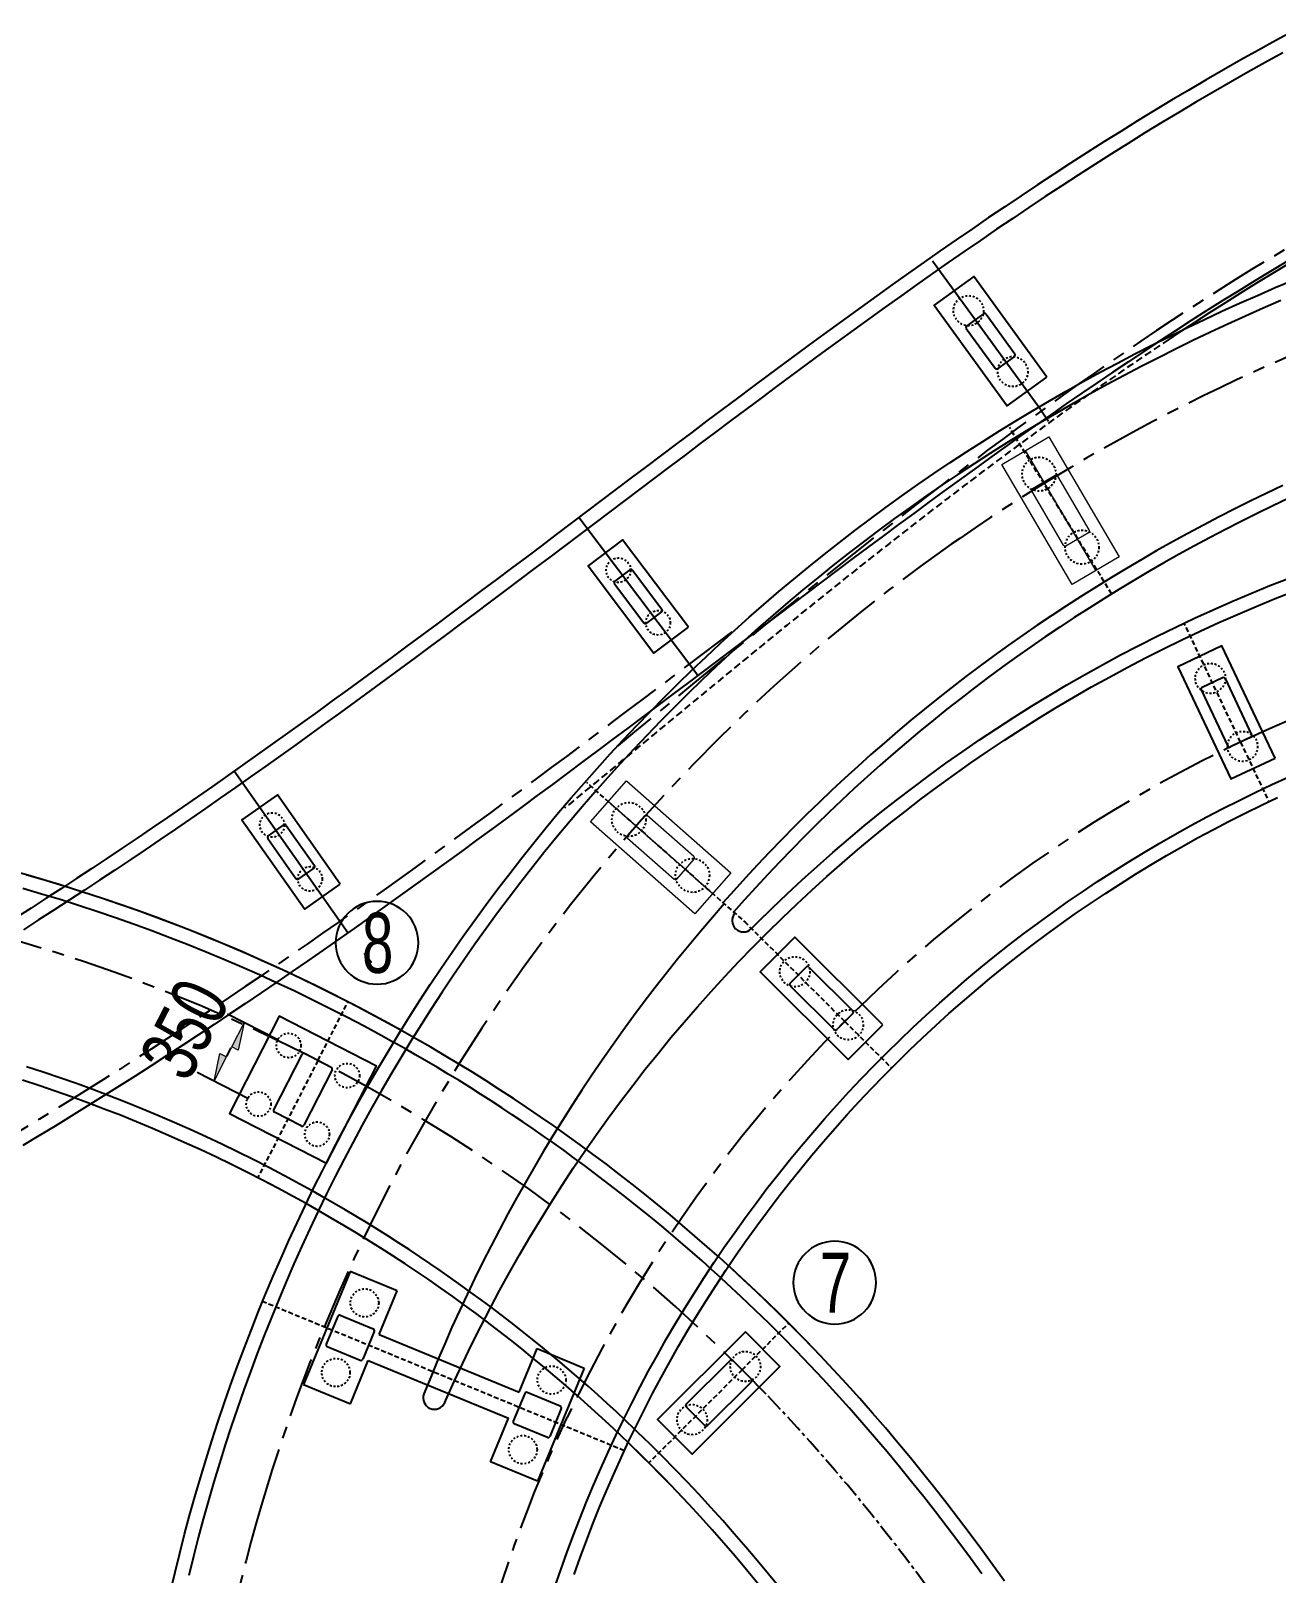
# Model space of a CAD drawing. Header units: millimetres. Extents: x 0 to 987207, y 0 to 5060561.
# Drawn here: x 493675.7 to 493741.9, y 2529749.3 to 2529831.3 of the extents above; entities that cross this region are included whole.
import ezdxf

# ---------------------------------------------------------------- set-up
doc = ezdxf.new("R2010")
doc.units = ezdxf.units.MM
doc.header["$LTSCALE"] = 0.1
for name, pattern in [('CENTER', [50.8, 31.75, -6.35, 6.35, -6.35]), ('CENTER2', [1.125, 0.75, -0.125, 0.125, -0.125]), ('DASHED', [19.05, 12.7, -6.35])]:
    doc.linetypes.add(name, pattern=pattern)
doc.layers.get('0').update_dxf_attribs({"linetype": 'CONTINUOUS'})
doc.layers.get('Defpoints').update_dxf_attribs({"color": 150, "linetype": 'CONTINUOUS'})
for name, color, linetype in [('1', 1, 'CONTINUOUS'), ('TLJ', 180, 'CONTINUOUS'), ('YLJ', 210, 'CONTINUOUS'), ('zhix', 1, 'CENTER'), ('墩柱图(立面)', 7, 'CONTINUOUS'), ('桥梁', 94, 'CONTINUOUS')]:
    doc.layers.add(name, color=color, linetype=linetype)
doc.layers.add('中心线', color=5, linetype='CENTER', lineweight=18)
doc.layers.add('标注', color=1, linetype='CONTINUOUS', lineweight=18)
doc.styles.add('BM_Dim', font='fsdb_e.shx', dxfattribs={"width": 0.75, "bigfont": 'hztxt.shx'})
doc.styles.add('MyFont', font='fsdb_e.shx', dxfattribs={"width": 0.78, "bigfont": 'hztxt.shx'})
doc.dimstyles.new('1-100', dxfattribs={"dimtxt": 3, "dimasz": 1.5, "dimexe": 1, "dimexo": 0.6, "dimgap": 0.1, "dimtad": 1, "dimdec": 0, "dimlfac": 100, "dimdsep": 46, "dimtxsty": 'BM_Dim', "dimblk": 'ARR-1', "dimcen": 0.09, "dimclrd": 256, "dimclre": 256, "dimclrt": 7, "dimadec": 1, "dimazin": 2, "dimtfac": 1, "dimtdec": 0, "dimtmove": 2, "dimatfit": 3, "dimldrblk": 'ARR-1', "dimfxl": 1, "dimtolj": 1, "dimtzin": 0, "dimlwd": 25, "dimarcsym": 1})

# ---------------------------------------------------------------- blocks, each defined once
blk = doc.blocks.new('ARR-1')
at = {"color": 1, "linetype": 'Continuous'}
for p, q in [((0, 0), (-1, 0)), ((0, 0), (-0.966, -0.259)), ((-0.966, -0.259), (-0.966, 0))]:
    blk.add_line(p, q, dxfattribs=at)
for points in [[(-0.966, -0.259), (-0.966, 0), (0, 0)], [(0, 0), (-0.966, 0), (-0.966, -0.259), (0, 0)], [(0, 0), (-0.966, -0.259), (-0.966, 0), (0, 0)], [(0, 0), (-0.966, -0.259), (-0.966, 0), (0, 0)]]:
    blk.add_solid(points, dxfattribs=at)
blk = doc.blocks.new('*D378')
at = {"layer": 'Defpoints', "color": 0}
for p in [(493687.026, 2529778.577), (493689.388, 2529777.363), (493687.789, 2529774.25)]:
    blk.add_point(p, dxfattribs=at)
at = {"layer": '标注', "lineweight": -2}
for p, q in [((493688.854, 2529777.637), (493686.136, 2529779.034)), ((493687.255, 2529774.524), (493684.537, 2529775.92))]:
    blk.add_line(p, q, dxfattribs=at)
at = {"layer": '标注', "lineweight": 25}
blk.add_line((493686.112, 2529776.798), (493686.34, 2529777.243), dxfattribs=at)
at = {"layer": '标注', "lineweight": 25, "xscale": 1.5, "yscale": 1.5, "zscale": 1.5}
for p, rotation in [((493687.026, 2529778.577), 62.81325273014852), ((493685.426, 2529775.463), 242.8132527301485)]:
    blk.add_blockref('ARR-1', p, dxfattribs=dict(at, rotation=rotation))
at = {"layer": '标注', "color": 7, "insert": (493683.869, 2529778.231), "char_height": 3, "attachment_point": 5, "rotation": 62.81325, "style": 'BM_Dim'}
blk.add_mtext('\\A1;350', dxfattribs=at)

msp = doc.modelspace()

# ---------------------------------------------------------------- linework, layer by layer
at = {"layer": '1', "color": 8, "linetype": 'Continuous'}
for p, q in [((493726.3061, 2529816.2456), (493725.4159, 2529815.5995)), ((493726.4458, 2529816.2234), (493727.9729, 2529814.1191)), ((493725.3937, 2529815.4598), (493726.9208, 2529813.3556)), ((493727.9507, 2529813.9795), (493727.0604, 2529813.3334)), ((493707.5187, 2529802.6394), (493706.7205, 2529802.037)), ((493707.6587, 2529802.6198), (493709.225, 2529800.5445)), ((493706.7009, 2529801.8969), (493708.2672, 2529799.8216)), ((493709.2054, 2529800.4045), (493708.4072, 2529799.8021)), ((493739.007, 2529796.9019), (493737.9225, 2529796.3882)), ((493739.1402, 2529796.8543), (493740.5529, 2529793.872)), ((493737.8749, 2529796.255), (493739.2876, 2529793.2727)), ((493740.5053, 2529793.7388), (493739.4208, 2529793.2251)), ((493689.1218, 2529789.0804), (493688.3041, 2529788.5047)), ((493689.2611, 2529789.0562), (493690.7579, 2529786.9302)), ((493688.2799, 2529788.3654), (493689.7767, 2529786.2394)), ((493690.7337, 2529786.7908), (493689.916, 2529786.2152)), ((493716.8832, 2529781.5319), (493716.0363, 2529780.6818)), ((493717.0246, 2529781.5322), (493719.3624, 2529779.2031)), ((493716.0365, 2529780.5404), (493718.3743, 2529778.2113)), ((493719.3627, 2529779.0617), (493718.5157, 2529778.2116)), ((493692.6518, 2529765.3524), (493690.1734, 2529759.3435)), ((493695.1478, 2529764.323), (493692.6518, 2529765.3524)), ((493694.1946, 2529762.0118), (493695.1478, 2529764.323)), ((493691.995, 2529762.9731), (493691.3849, 2529761.494)), ((493692.1256, 2529763.0274), (493693.882, 2529762.303)), ((493693.9363, 2529762.1724), (493693.3263, 2529760.6933)), ((493694.1946, 2529762.0118), (493701.6365, 2529758.9425)), ((493691.4392, 2529761.3634), (493693.1957, 2529760.639)), ((493701.6365, 2529758.9425), (493702.5897, 2529761.2536)), ((493701.6365, 2529758.9425), (493702.5897, 2529761.2536)), ((493702.5897, 2529761.2536), (493705.0857, 2529760.2241)), ((493692.6695, 2529758.314), (493693.6227, 2529760.6251)), ((493693.6227, 2529760.6251), (493701.0646, 2529757.5558)), ((493705.0857, 2529760.2241), (493702.6074, 2529754.2152)), ((493690.1734, 2529759.3435), (493692.6695, 2529758.314)), ((493701.9329, 2529758.8743), (493701.3228, 2529757.3952)), ((493703.8199, 2529758.2042), (493702.0635, 2529758.9286)), ((493703.8742, 2529758.0736), (493703.2642, 2529756.5945)), ((493700.1113, 2529755.2446), (493701.0646, 2529757.5558)), ((493700.1113, 2529755.2446), (493701.0646, 2529757.5558)), ((493703.1336, 2529756.5401), (493701.3771, 2529757.2646)), ((493702.6074, 2529754.2152), (493700.1113, 2529755.2446))]:
    msp.add_line(p, q, dxfattribs=at)
at = {"layer": '1', "color": 4, "linetype": 'Continuous'}
for p, q in [((493690.0984, 2529776.886), (493688.5907, 2529773.9506)), ((493691.6563, 2529776.1982), (493690.2331, 2529776.9293)), ((493691.6996, 2529776.0636), (493690.1918, 2529773.1282)), ((493690.0572, 2529773.0849), (493688.634, 2529773.8159)), ((493710.507, 2529758.2954), (493712.841, 2529760.6284)), ((493712.9824, 2529760.6284), (493713.9721, 2529759.6382)), ((493711.6382, 2529757.1638), (493713.9721, 2529759.4968)), ((493710.507, 2529758.154), (493711.4967, 2529757.1639))]:
    msp.add_line(p, q, dxfattribs=at)
at = {"layer": '1', "color": 8, "linetype": 'Continuous'}
for points in [[(493729.6737, 2529812.8822), (493725.7972, 2529818.2238), (493723.6929, 2529816.6967), (493727.5694, 2529811.3551), (493729.6737, 2529812.8822)], [(493710.6279, 2529799.5988), (493707.1339, 2529804.2283), (493705.2981, 2529802.8427), (493708.792, 2529798.2132), (493710.6279, 2529799.5988)], [(493741.8015, 2529792.6377), (493738.976, 2529798.6024), (493736.6263, 2529797.4893), (493739.4518, 2529791.5247), (493741.8015, 2529792.6377)], [(493692.1287, 2529785.9385), (493688.7898, 2529790.6811), (493686.9091, 2529789.3571), (493690.248, 2529784.6145), (493692.1287, 2529785.9385)], [(493720.9548, 2529778.4636), (493716.2792, 2529783.1218), (493714.4442, 2529781.2799), (493719.1197, 2529776.6217), (493720.9548, 2529778.4636)]]:
    msp.add_lwpolyline(points, dxfattribs=at)
at = {"layer": '1', "color": 4, "linetype": 'Continuous'}
for points in [[(493691.3998, 2529771.1025), (493694.0497, 2529776.2617), (493688.8905, 2529778.9117), (493686.2405, 2529773.7525), (493691.3998, 2529771.1025)], [(493713.6545, 2529762.1485), (493708.9866, 2529757.4826), (493710.8247, 2529755.6437), (493715.4926, 2529760.3096), (493713.6545, 2529762.1485)]]:
    msp.add_lwpolyline(points, dxfattribs=at)
at = {"layer": '1', "color": 8, "linetype": 'DASHED', "ltscale": 0.01}
for centre, radius in [((493725.5086, 2529816.4081), 0.8), ((493727.858, 2529813.1708), 0.8), ((493729.2581, 2529807.7209), 0.9), ((493731.5367, 2529803.8405), 0.9), ((493706.9087, 2529802.6176), 0.65), ((493709.0172, 2529799.8239), 0.65), ((493738.3577, 2529796.871), 0.8), ((493740.0701, 2529793.2561), 0.8), ((493707.4651, 2529789.3715), 0.9), ((493688.5115, 2529789.0787), 0.65), ((493710.8444, 2529786.3999), 0.9), ((493690.5263, 2529786.2168), 0.65), ((493716.2826, 2529781.2833), 0.8), ((493719.1163, 2529778.4602), 0.8), ((493693.4232, 2529763.6821), 0.75), ((493691.8981, 2529759.9843), 0.75), ((493703.3611, 2529759.5833), 0.75), ((493701.836, 2529755.8855), 0.75)]:
    msp.add_circle(centre, radius, dxfattribs=at)
at = {"layer": '1', "color": 1, "linetype": 'DASHED', "ltscale": 0.01}
for centre, radius in [((493689.388, 2529777.3633), 0.65), ((493692.5014, 2529775.7642), 0.65), ((493687.7889, 2529774.25), 0.65), ((493690.9022, 2529772.6509), 0.65), ((493713.6541, 2529760.31), 0.8), ((493710.8251, 2529757.4822), 0.8)]:
    msp.add_circle(centre, radius, dxfattribs=at)
at = {"layer": '1', "color": 8, "linetype": 'Continuous'}
for centre, start, end in [((493726.3649, 2529816.1646), 35.969287, 125.969287), ((493725.4746, 2529815.5186), 125.969287, 215.969287), ((493727.892, 2529814.0604), 305.969287, 35.969287), ((493727.0017, 2529813.4143), 215.969287, 305.969287), ((493707.5789, 2529802.5596), 37.042502, 127.042502), ((493706.7807, 2529801.9572), 127.042502, 217.042502), ((493709.1452, 2529800.4843), 307.042502, 37.042502), ((493708.347, 2529799.8819), 217.042502, 307.042502), ((493737.9653, 2529796.2978), 115.346887, 205.346887), ((493739.0498, 2529796.8115), 25.346887, 115.346887), ((493740.4625, 2529793.8292), 295.346887, 25.346887), ((493739.378, 2529793.3155), 205.346887, 295.346887), ((493689.1794, 2529788.9986), 35.146149, 125.146149), ((493688.3617, 2529788.4229), 125.146149, 215.146149), ((493690.6761, 2529786.8726), 305.146149, 35.146149), ((493689.8584, 2529786.297), 215.146149, 305.146149), ((493716.9541, 2529781.4614), 45.106673, 135.106673), ((493716.1071, 2529780.6112), 135.106673, 225.106673), ((493719.2918, 2529779.1322), 315.106673, 45.106673), ((493718.4449, 2529778.2821), 225.106673, 315.106673), ((493692.0874, 2529762.935), 67.586588, 157.586588), ((493693.8439, 2529762.2106), 337.586588, 67.586588), ((493691.4774, 2529761.4559), 157.586588, 247.586588), ((493693.2338, 2529760.7314), 247.586588, 337.586588), ((493702.0253, 2529758.8362), 67.586588, 157.586588), ((493703.7818, 2529758.1117), 337.586588, 67.586588), ((493701.4153, 2529757.357), 157.586588, 247.586588), ((493703.1717, 2529756.6326), 247.586588, 337.586588)]:
    msp.add_arc(centre, 0.1, start, end, dxfattribs=at)
at = {"layer": '1', "color": 4, "linetype": 'Continuous'}
for centre, start, end in [((493690.1874, 2529776.8403), 62.813253, 152.813253), ((493691.6106, 2529776.1093), 332.813253, 62.813253), ((493688.6797, 2529773.9049), 152.813253, 242.813253), ((493690.1029, 2529773.1739), 242.813253, 332.813253), ((493712.9117, 2529760.5577), 44.987899, 134.987899), ((493713.9014, 2529759.5675), 314.987899, 44.987899), ((493710.5777, 2529758.2247), 134.987899, 224.987899), ((493711.5675, 2529757.2345), 224.987899, 314.987899)]:
    msp.add_arc(centre, 0.1, start, end, dxfattribs=at)
at = {"layer": 'TLJ', "color": 8, "flags": 128}
for points in [[(493742.7869, 2529831.2763), (493741.8448, 2529830.7662), (493740.9079, 2529830.2501), (493739.9762, 2529829.7283), (493739.0496, 2529829.201), (493738.128, 2529828.6683), (493737.2114, 2529828.1305), (493736.2998, 2529827.5878), (493735.393, 2529827.0404), (493734.4909, 2529826.4885), (493733.5936, 2529825.9322), (493732.7009, 2529825.3718), (493731.8127, 2529824.8076), (493730.9289, 2529824.2395), (493730.0495, 2529823.6679), (493729.1744, 2529823.093), (493728.3035, 2529822.5148), (493727.4366, 2529821.9337), (493726.5738, 2529821.3497), (493725.7148, 2529820.7631), (493724.8596, 2529820.174), (493724.0082, 2529819.5826), (493723.1603, 2529818.9891), (493722.3159, 2529818.3936), (493721.475, 2529817.7963), (493720.6373, 2529817.1974), (493719.8028, 2529816.597), (493718.9714, 2529815.9953), (493718.1429, 2529815.3925), (493717.3174, 2529814.7887), (493716.4945, 2529814.184), (493715.6744, 2529813.5787), (493714.8567, 2529812.9728), (493714.0415, 2529812.3666), (493713.2287, 2529811.7602), (493712.418, 2529811.1536), (493711.6095, 2529810.5472), (493710.8029, 2529809.941), (493709.9983, 2529809.3352), (493709.1954, 2529808.7298), (493708.3942, 2529808.1252), (493707.5946, 2529807.5213), (493706.7963, 2529806.9184), (493705.999, 2529806.3162), (493705.2024, 2529805.7147), (493704.4064, 2529805.1139), (493703.611, 2529804.5141), (493702.8161, 2529803.9151), (493702.0217, 2529803.3171), (493701.2276, 2529802.7203), (493700.4339, 2529802.1246), (493699.6405, 2529801.5301), (493698.8474, 2529800.937), (493698.0544, 2529800.3453), (493697.2615, 2529799.7551), (493696.4686, 2529799.1664), (493695.6758, 2529798.5793), (493694.8829, 2529797.994), (493694.0899, 2529797.4105), (493693.2967, 2529796.8288), (493692.5033, 2529796.2491), (493691.7096, 2529795.6714), (493690.9157, 2529795.0958), (493690.1213, 2529794.5225), (493689.3265, 2529793.9513), (493688.5312, 2529793.3826), (493687.7354, 2529792.8162), (493686.939, 2529792.2523), (493686.142, 2529791.6911), (493685.3443, 2529791.1324), (493684.5459, 2529790.5766), (493683.7467, 2529790.0235), (493682.9467, 2529789.4733), (493682.1458, 2529788.9262), (493681.3441, 2529788.382), (493680.5414, 2529787.8411), (493679.7377, 2529787.3033), (493678.9329, 2529786.7688), (493678.1271, 2529786.2378), (493677.3202, 2529785.7101), (493676.5122, 2529785.1861), (493675.703, 2529784.6656), (493674.8925, 2529784.1489)], [(493742.4213, 2529819.0128), (493741.5665, 2529818.5028), (493740.7148, 2529817.9876), (493739.866, 2529817.4672), (493739.0201, 2529816.9418), (493738.1771, 2529816.4116), (493737.3369, 2529815.8768), (493736.4994, 2529815.3375), (493735.6645, 2529814.7939), (493734.8321, 2529814.2462), (493734.0023, 2529813.6945), (493733.1748, 2529813.1389), (493732.3497, 2529812.5797), (493731.5268, 2529812.0169), (493730.706, 2529811.4508), (493729.8873, 2529810.8814), (493729.0706, 2529810.309), (493728.2558, 2529809.7337), (493727.4427, 2529809.1557), (493726.6314, 2529808.575), (493725.8216, 2529807.9919), (493725.0134, 2529807.4065), (493724.2065, 2529806.8189), (493723.401, 2529806.2292), (493722.5967, 2529805.6378), (493721.7934, 2529805.0446), (493720.9912, 2529804.4498), (493720.1899, 2529803.8535), (493719.3894, 2529803.256), (493718.5896, 2529802.6574), (493717.7903, 2529802.0577), (493716.9915, 2529801.4572), (493716.1932, 2529800.8559), (493715.395, 2529800.2541), (493714.5971, 2529799.6518), (493713.7992, 2529799.0492), (493713.0012, 2529798.4465), (493712.2032, 2529797.8438), (493711.405, 2529797.2411), (493710.6066, 2529796.6386), (493709.808, 2529796.0364), (493709.009, 2529795.4344), (493708.2096, 2529794.8328), (493707.4097, 2529794.2317), (493706.6094, 2529793.6312), (493705.8085, 2529793.0313), (493705.0069, 2529792.4321), (493704.2047, 2529791.8337), (493703.4017, 2529791.2362), (493702.5979, 2529790.6396), (493701.7933, 2529790.0441), (493700.9877, 2529789.4497), (493700.1812, 2529788.8565), (493699.3736, 2529788.2646), (493698.5649, 2529787.6741), (493697.7551, 2529787.085), (493696.944, 2529786.4975), (493696.1317, 2529785.9115), (493695.3181, 2529785.3273), (493694.5031, 2529784.7449), (493693.6867, 2529784.1643), (493692.8688, 2529783.5857), (493692.0494, 2529783.0091), (493691.2284, 2529782.4347), (493690.4057, 2529781.8624), (493689.5814, 2529781.2925), (493688.7553, 2529780.725), (493687.9274, 2529780.1599), (493687.0977, 2529779.5974), (493686.2661, 2529779.0376), (493685.4326, 2529778.4805), (493684.5971, 2529777.9263), (493683.7596, 2529777.375), (493682.92, 2529776.8267), (493682.0783, 2529776.2815), (493681.2344, 2529775.7395), (493680.3883, 2529775.2008), (493679.54, 2529774.6655), (493678.6895, 2529774.1337), (493677.8366, 2529773.6054), (493676.9813, 2529773.0809), (493676.1237, 2529772.5601), (493675.2637, 2529772.0431)], [(493742.51, 2529818.9001), (493741.6581, 2529818.3863), (493740.8096, 2529817.8666), (493739.9644, 2529817.3414), (493739.1224, 2529816.8106), (493738.2838, 2529816.2746), (493737.4483, 2529815.7334), (493736.6159, 2529815.1871), (493736.149, 2529814.8769)], [(493683.1167, 2529748.3694), (493683.3541, 2529749.378), (493683.6021, 2529750.3842), (493683.8605, 2529751.3879), (493684.1294, 2529752.389), (493684.4089, 2529753.3874), (493684.6988, 2529754.3828), (493684.9992, 2529755.3752), (493685.31, 2529756.3644), (493685.6312, 2529757.3502), (493685.9628, 2529758.3326), (493686.3047, 2529759.3114), (493686.6569, 2529760.2866), (493687.0193, 2529761.258), (493687.3919, 2529762.2256), (493687.7747, 2529763.1892), (493688.1676, 2529764.1487), (493688.5706, 2529765.104), (493688.9836, 2529766.055), (493689.4067, 2529767.0017), (493689.8396, 2529767.9438), (493690.2825, 2529768.8813), (493690.7352, 2529769.8141), (493691.1976, 2529770.742), (493691.6699, 2529771.6651), (493692.1518, 2529772.5831), (493692.6434, 2529773.496), (493693.1445, 2529774.4037), (493693.6552, 2529775.3061), (493694.1753, 2529776.203), (493694.7048, 2529777.0944), (493695.2437, 2529777.9802), (493695.7919, 2529778.8603), (493696.3494, 2529779.7345), (493696.916, 2529780.6029), (493697.4917, 2529781.4652), (493698.0764, 2529782.3214), (493698.6702, 2529783.1714), (493699.2728, 2529784.0151), (493699.8843, 2529784.8524), (493700.5046, 2529785.6833), (493701.1336, 2529786.5075), (493701.7712, 2529787.3251), (493702.4174, 2529788.1359), (493703.0721, 2529788.9399), (493703.7352, 2529789.737), (493704.4067, 2529790.527), (493705.0864, 2529791.3099), (493705.7744, 2529792.0857), (493706.4705, 2529792.8541), (493707.1746, 2529793.6152), (493707.8867, 2529794.3688), (493708.6067, 2529795.1149), (493709.3346, 2529795.8533), (493710.0701, 2529796.5841), (493710.8133, 2529797.307), (493711.5641, 2529798.0221), (493712.3223, 2529798.7293), (493713.088, 2529799.4284), (493713.861, 2529800.1195), (493714.6412, 2529800.8024), (493715.4285, 2529801.477), (493716.2229, 2529802.1433), (493717.0243, 2529802.8012), (493717.8326, 2529803.4506), (493718.6476, 2529804.0915), (493719.4694, 2529804.7238), (493720.2977, 2529805.3473), (493721.1326, 2529805.9622), (493721.9739, 2529806.5682), (493722.8215, 2529807.1653), (493723.6752, 2529807.7533), (493724.5347, 2529808.3323), (493725.3999, 2529808.9022), (493726.2708, 2529809.4631), (493727.1471, 2529810.0149), (493728.0287, 2529810.5576), (493728.9154, 2529811.0914), (493729.8073, 2529811.6161), (493730.704, 2529812.1319), (493731.6055, 2529812.6387), (493732.5117, 2529813.1366), (493733.4225, 2529813.6256), (493734.3376, 2529814.1057), (493735.257, 2529814.5769), (493736.1806, 2529815.0393), (493737.1083, 2529815.493), (493738.0399, 2529815.9379), (493738.9753, 2529816.374), (493739.9144, 2529816.8015), (493740.8571, 2529817.2204), (493741.8033, 2529817.6307), (493742.7529, 2529818.0324)], [(493742.5209, 2529806.4421), (493741.677, 2529806.039), (493740.8373, 2529805.6284), (493740.002, 2529805.2102), (493739.1711, 2529804.7843), (493738.3448, 2529804.3508), (493737.5231, 2529803.9097), (493736.7062, 2529803.4609), (493735.8942, 2529803.0044), (493735.0871, 2529802.5402), (493734.2852, 2529802.0683), (493733.4884, 2529801.5887), (493732.697, 2529801.1015), (493731.9109, 2529800.6065), (493731.1304, 2529800.1038), (493730.3556, 2529799.5935), (493729.5865, 2529799.0754), (493728.8233, 2529798.5496), (493728.0659, 2529798.0162), (493727.3143, 2529797.4748), (493726.5684, 2529796.9255), (493725.8284, 2529796.3684), (493725.0942, 2529795.8035), (493724.3661, 2529795.2309), (493723.644, 2529794.6507), (493722.928, 2529794.063), (493722.2183, 2529793.4677), (493721.5149, 2529792.865), (493720.8179, 2529792.2549), (493720.1273, 2529791.6375), (493719.4432, 2529791.0129), (493718.7658, 2529790.3811), (493718.0951, 2529789.7423), (493717.4311, 2529789.0964), (493716.774, 2529788.4435), (493716.1237, 2529787.7838), (493715.4805, 2529787.1172), (493714.8443, 2529786.4439), (493714.2152, 2529785.764), (493713.5933, 2529785.0775), (493713.0459, 2529784.461)], [(493713.974, 2529783.5708), (493714.2986, 2529783.8974), (493715.0796, 2529784.6625), (493715.8708, 2529785.4171), (493716.6719, 2529786.1611), (493717.4829, 2529786.8943), (493718.3036, 2529787.6167), (493719.1339, 2529788.328), (493719.9736, 2529789.0283), (493720.8225, 2529789.7172), (493721.6805, 2529790.3948), (493722.5475, 2529791.0609), (493723.4233, 2529791.7153), (493724.3078, 2529792.3581), (493725.2007, 2529792.989), (493726.102, 2529793.6079), (493727.0115, 2529794.2147), (493727.9289, 2529794.8094), (493728.8542, 2529795.3918), (493729.7872, 2529795.9618), (493730.7277, 2529796.5193), (493731.6756, 2529797.0642), (493732.6306, 2529797.5964), (493733.5927, 2529798.1159), (493734.5615, 2529798.6224), (493735.5371, 2529799.116), (493736.5191, 2529799.5966), (493737.5075, 2529800.064), (493738.502, 2529800.5182), (493739.5025, 2529800.9591), (493740.5088, 2529801.3867), (493741.5207, 2529801.8007), (493742.538, 2529802.2013)], [(493704.5551, 2529749.2546), (493704.8769, 2529750.1535), (493705.2103, 2529751.0479), (493705.5552, 2529751.9377), (493705.9117, 2529752.8228), (493706.2796, 2529753.7029), (493706.6591, 2529754.5779), (493707.05, 2529755.4477), (493707.4524, 2529756.312), (493707.8663, 2529757.1708), (493708.2915, 2529758.024), (493708.7281, 2529758.8715), (493709.176, 2529759.7131), (493709.635, 2529760.5486), (493710.1051, 2529761.378), (493710.5863, 2529762.201), (493711.0784, 2529763.0175), (493711.5813, 2529763.8273), (493712.095, 2529764.6304), (493712.6193, 2529765.4266), (493713.1542, 2529766.2157), (493713.6996, 2529766.9977), (493714.2554, 2529767.7722), (493714.8214, 2529768.5393), (493715.3976, 2529769.2988), (493715.9839, 2529770.0505), (493716.5802, 2529770.7944), (493717.1863, 2529771.5302), (493717.8022, 2529772.2579), (493718.4277, 2529772.9773), (493719.0628, 2529773.6883), (493719.7072, 2529774.3908), (493720.361, 2529775.0846), (493721.024, 2529775.7696), (493721.6961, 2529776.4458), (493722.3771, 2529777.1129), (493723.067, 2529777.7709), (493723.7655, 2529778.4196), (493724.4727, 2529779.0589), (493725.1883, 2529779.6888), (493725.9122, 2529780.3091), (493726.6444, 2529780.9196), (493727.3846, 2529781.5204), (493728.1328, 2529782.1112), (493728.8888, 2529782.692), (493729.6524, 2529783.2626), (493730.4236, 2529783.8231), (493731.2022, 2529784.3732), (493731.9881, 2529784.9128), (493732.7811, 2529785.442), (493733.5811, 2529785.9605), (493734.3879, 2529786.4683), (493735.2014, 2529786.9653), (493736.0215, 2529787.4514), (493736.848, 2529787.9266), (493737.6807, 2529788.3906), (493738.5196, 2529788.8436), (493739.3644, 2529789.2853), (493740.215, 2529789.7157), (493741.0713, 2529790.1347), (493741.9332, 2529790.5423)]]:
    msp.add_lwpolyline(points, dxfattribs=at)
at = {"layer": 'TLJ', "color": 8, "linetype": 'DASHED', "ltscale": 0.3, "flags": 128}
msp.add_lwpolyline([(493736.149, 2529814.8769), (493735.7866, 2529814.636), (493734.9603, 2529814.0802), (493734.137, 2529813.5198), (493733.3166, 2529812.9549), (493732.499, 2529812.3858), (493731.6841, 2529811.8125), (493730.872, 2529811.2352), (493730.0625, 2529810.654), (493729.2555, 2529810.0691), (493728.451, 2529809.4806), (493727.6489, 2529808.8886), (493726.8491, 2529808.2933), (493726.0516, 2529807.6948), (493725.2562, 2529807.0933), (493724.4629, 2529806.4888), (493723.6716, 2529805.8815), (493722.8822, 2529805.2715), (493722.0946, 2529804.6591), (493721.3087, 2529804.0442), (493720.5245, 2529803.427), (493719.7419, 2529802.8077), (493718.9607, 2529802.1863), (493718.1808, 2529801.563), (493717.4023, 2529800.938), (493716.6249, 2529800.3113), (493715.8486, 2529799.683), (493715.0734, 2529799.0534), (493714.299, 2529798.4224), (493713.5254, 2529797.7903), (493712.7525, 2529797.1572), (493711.9802, 2529796.5231), (493711.2084, 2529795.8882), (493710.4371, 2529795.2527), (493709.666, 2529794.6166), (493708.8951, 2529793.98), (493708.1244, 2529793.3431), (493707.3537, 2529792.7061), (493706.5829, 2529792.0689), (493705.8119, 2529791.4318), (493705.0408, 2529790.7948), (493704.2694, 2529790.158), (493704.0378, 2529789.967)], dxfattribs=at)
at = {"layer": 'TLJ', "flags": 128}
for points in [[(493695.414, 2529778.1396), (493694.6602, 2529778.5569), (493693.7458, 2529779.05), (493692.826, 2529779.5329), (493691.9009, 2529780.0056), (493690.9705, 2529780.4679), (493690.0351, 2529780.9199), (493689.0948, 2529781.3615), (493688.1495, 2529781.7926), (493687.1996, 2529782.2131), (493686.245, 2529782.6231), (493685.2859, 2529783.0224), (493684.3225, 2529783.4111), (493683.3548, 2529783.789), (493682.383, 2529784.1562), (493681.4071, 2529784.5125), (493680.4273, 2529784.858), (493679.4438, 2529785.1926), (493678.4566, 2529785.5162), (493677.4659, 2529785.8288), (493676.4717, 2529786.1304), (493675.4743, 2529786.421)], [(493690.3198, 2529768.9583), (493689.6253, 2529769.3429), (493688.8135, 2529769.7806), (493687.997, 2529770.2093), (493687.1758, 2529770.6288), (493686.3499, 2529771.0393), (493685.5195, 2529771.4405), (493684.6848, 2529771.8325), (493683.8457, 2529772.2151), (493683.0024, 2529772.5885), (493682.1551, 2529772.9524), (493681.3037, 2529773.3069), (493680.4484, 2529773.6519), (493679.5894, 2529773.9874), (493678.7267, 2529774.3133), (493677.8604, 2529774.6297), (493676.9907, 2529774.9363), (493676.1176, 2529775.2333), (493675.2413, 2529775.5206)], [(493727.4185, 2529748.8994), (493726.8199, 2529749.7354), (493726.2141, 2529750.5671), (493725.601, 2529751.3943), (493724.9804, 2529752.2167), (493724.3521, 2529753.0342), (493723.7161, 2529753.8466), (493723.0723, 2529754.6538), (493722.4204, 2529755.4553), (493721.7604, 2529756.2512), (493721.0922, 2529757.0411), (493720.4157, 2529757.8248), (493719.7308, 2529758.6021), (493719.0373, 2529759.3728), (493718.3352, 2529760.1366), (493717.6244, 2529760.8933), (493716.9049, 2529761.6426), (493716.177, 2529762.3839), (493715.441, 2529763.1171), (493714.6969, 2529763.842), (493713.9447, 2529764.5586), (493713.1847, 2529765.2669), (493712.7682, 2529765.6463)], [(493716.2354, 2529746.3646), (493716.0551, 2529746.5992), (493715.4778, 2529747.3366), (493714.8947, 2529748.0676), (493714.3057, 2529748.7919), (493713.7106, 2529749.5095), (493713.1095, 2529750.2201), (493712.5023, 2529750.9236), (493711.8888, 2529751.6198), (493711.2691, 2529752.3085), (493710.6431, 2529752.9895), (493710.0107, 2529753.6627), (493709.3719, 2529754.328), (493708.7257, 2529754.9861), (493708.0724, 2529755.6369), (493707.4296, 2529756.263)]]:
    msp.add_lwpolyline(points, dxfattribs=at)
at = {"layer": 'TLJ'}
for radius, end in [(93.5, 77.778718), (83, 60.797795)]:
    msp.add_arc((493649.825, 2529696.5079), radius, 43.825812, end, dxfattribs=at)
at = {"layer": 'TLJ', "color": 8}
msp.add_arc((493713.5476, 2529783.9955), 0.6, 138.588485, 315.113184, dxfattribs=at)
at = {"layer": 'YLJ', "color": 8, "flags": 128}
for points in [[(493742.2043, 2529830.1079), (493741.2721, 2529829.5945), (493740.3449, 2529829.0752), (493739.4227, 2529828.5504), (493738.5055, 2529828.0202), (493737.5931, 2529827.4849), (493736.6854, 2529826.9445), (493735.7825, 2529826.3995), (493734.8843, 2529825.8499), (493733.9906, 2529825.2959), (493733.1014, 2529824.7377), (493732.2165, 2529824.1756), (493731.3361, 2529823.6097), (493730.4598, 2529823.0401), (493729.5877, 2529822.4671), (493728.7197, 2529821.8909), (493727.8556, 2529821.3117), (493726.9955, 2529820.7295), (493726.139, 2529820.1446), (493725.2863, 2529819.5572), (493724.4372, 2529818.9674), (493723.5915, 2529818.3754), (493722.7492, 2529817.7814), (493721.9102, 2529817.1855), (493721.0744, 2529816.588), (493720.2417, 2529815.9888), (493719.4119, 2529815.3883), (493718.585, 2529814.7866), (493717.7608, 2529814.1838), (493716.9393, 2529813.5801), (493716.1203, 2529812.9757), (493715.3038, 2529812.3706), (493714.4896, 2529811.7651), (493713.6776, 2529811.1593), (493712.8677, 2529810.5534), (493712.0598, 2529809.9475), (493711.2538, 2529809.3417), (493710.4496, 2529808.7362), (493709.6471, 2529808.1311), (493708.8461, 2529807.5266), (493708.0466, 2529806.9229), (493707.2484, 2529806.32), (493706.451, 2529805.7177), (493705.6543, 2529805.1161), (493704.8581, 2529804.5152), (493704.0625, 2529803.9152), (493703.2673, 2529803.316), (493702.4725, 2529802.7178), (493701.6781, 2529802.1206), (493700.8839, 2529801.5246), (493700.09, 2529800.9297), (493699.2962, 2529800.3362), (493698.5025, 2529799.7439), (493697.7089, 2529799.1532), (493696.9153, 2529798.5639), (493696.1217, 2529797.9763), (493695.3279, 2529797.3903), (493694.5339, 2529796.806), (493693.7397, 2529796.2236), (493692.9452, 2529795.6431), (493692.1504, 2529795.0646), (493691.3552, 2529794.4882), (493690.5596, 2529793.9139), (493689.7635, 2529793.3418), (493688.9668, 2529792.772), (493688.1695, 2529792.2046), (493687.3716, 2529791.6397), (493686.573, 2529791.0773), (493685.7737, 2529790.5175), (493684.9736, 2529789.9604), (493684.1726, 2529789.4062), (493683.3708, 2529788.8547), (493682.568, 2529788.3062), (493681.7642, 2529787.7608), (493680.9595, 2529787.2184), (493680.1537, 2529786.6793), (493679.3468, 2529786.1433), (493678.5387, 2529785.6108), (493677.7295, 2529785.0817), (493676.9191, 2529784.5561), (493676.1074, 2529784.034), (493675.2944, 2529783.5157)], [(493742.0986, 2529816.9413), (493741.1586, 2529816.5336), (493740.222, 2529816.1175), (493739.2891, 2529815.6928), (493738.36, 2529815.2596), (493737.4346, 2529814.8177), (493736.5133, 2529814.3671), (493735.596, 2529813.9078), (493734.6828, 2529813.4398), (493733.774, 2529812.9631), (493732.8697, 2529812.4775), (493731.9699, 2529811.9832), (493731.0747, 2529811.4799), (493730.1844, 2529810.9679), (493729.299, 2529810.4469), (493728.4186, 2529809.917), (493727.5435, 2529809.3782), (493726.6736, 2529808.8305), (493725.8093, 2529808.2738), (493724.9505, 2529807.7081), (493724.0974, 2529807.1335), (493723.2502, 2529806.5499), (493722.409, 2529805.9573), (493721.5741, 2529805.3559), (493720.7456, 2529804.7458), (493719.9236, 2529804.1269), (493719.1081, 2529803.4995), (493718.2992, 2529802.8635), (493717.4971, 2529802.219), (493716.7019, 2529801.5661), (493715.9135, 2529800.9049), (493715.1321, 2529800.2354), (493714.3579, 2529799.5577), (493713.5908, 2529798.872), (493712.831, 2529798.1781), (493712.0785, 2529797.4764), (493711.3334, 2529796.7667), (493710.5959, 2529796.0492), (493709.8659, 2529795.324), (493709.1437, 2529794.5912), (493708.4292, 2529793.8508), (493707.7225, 2529793.1029), (493707.0237, 2529792.3477), (493706.3329, 2529791.5851), (493705.6502, 2529790.8153), (493704.9756, 2529790.0383), (493704.3092, 2529789.2543), (493703.6512, 2529788.4633), (493703.0014, 2529787.6654), (493702.3602, 2529786.8608), (493701.7274, 2529786.0494), (493701.1032, 2529785.2314), (493700.4876, 2529784.4069), (493699.8808, 2529783.576), (493699.2827, 2529782.7387), (493698.6935, 2529781.8951), (493698.1132, 2529781.0455), (493697.5419, 2529780.1897), (493696.9796, 2529779.328), (493696.4264, 2529778.4604), (493695.8824, 2529777.587), (493695.3476, 2529776.708), (493694.8221, 2529775.8234), (493694.3059, 2529774.9333), (493693.7991, 2529774.0378), (493693.3018, 2529773.137), (493692.814, 2529772.231), (493692.3358, 2529771.32), (493691.8671, 2529770.404), (493691.4082, 2529769.4831), (493690.9589, 2529768.5574), (493690.5194, 2529767.627), (493690.0898, 2529766.6921), (493689.67, 2529765.7527), (493689.2601, 2529764.8089), (493688.8602, 2529763.8608), (493688.4703, 2529762.9086), (493688.0904, 2529761.9524), (493687.7206, 2529760.9922), (493687.3609, 2529760.0282), (493687.0114, 2529759.0604), (493686.6721, 2529758.089), (493686.3431, 2529757.1141), (493686.0243, 2529756.1358), (493685.7158, 2529755.1541), (493685.4177, 2529754.1693), (493685.13, 2529753.1814), (493684.8527, 2529752.1907), (493684.5858, 2529751.1972), (493684.3294, 2529750.201), (493684.0833, 2529749.2023)], [(493742.2009, 2529807.1203), (493741.3507, 2529806.7143), (493740.5047, 2529806.3006), (493739.663, 2529805.8792), (493738.8258, 2529805.4501), (493737.9932, 2529805.0133), (493737.1651, 2529804.5687), (493736.3419, 2529804.1164), (493735.5234, 2529803.6563), (493734.71, 2529803.1885), (493733.9016, 2529802.7128), (493733.0984, 2529802.2294), (493732.3005, 2529801.7381), (493731.5081, 2529801.2391), (493730.7211, 2529800.7323), (493729.9398, 2529800.2177), (493729.1642, 2529799.6952), (493728.3946, 2529799.165), (493727.6308, 2529798.627), (493726.8728, 2529798.081), (493726.1205, 2529797.527), (493725.3742, 2529796.9652), (493724.6338, 2529796.3955), (493723.8994, 2529795.818), (493723.1711, 2529795.2329), (493722.4491, 2529794.6401), (493721.7333, 2529794.0398), (493721.0239, 2529793.4319), (493720.3209, 2529792.8167), (493719.6245, 2529792.194), (493718.9346, 2529791.5641), (493718.2514, 2529790.9269), (493717.5749, 2529790.2826), (493716.9053, 2529789.6312), (493716.2426, 2529788.9728), (493715.5868, 2529788.3074), (493714.9381, 2529787.6352), (493714.2964, 2529786.9562), (493713.662, 2529786.2704), (493713.0348, 2529785.5781), (493712.4828, 2529784.9563)], [(493697.6847, 2529758.389), (493697.7399, 2529758.5161), (493698.1838, 2529759.5038), (493698.641, 2529760.4859), (493699.1113, 2529761.4618), (493699.5945, 2529762.4314), (493700.0906, 2529763.3944), (493700.5996, 2529764.3507), (493701.1212, 2529765.3002), (493701.6554, 2529766.2426), (493702.2022, 2529767.1779), (493702.7614, 2529768.1057), (493703.3329, 2529769.026), (493703.9166, 2529769.9386), (493704.5125, 2529770.8434), (493705.1203, 2529771.7401), (493705.7401, 2529772.6287), (493706.3716, 2529773.5088), (493707.0148, 2529774.3805), (493707.6696, 2529775.2436), (493708.3358, 2529776.0978), (493709.0134, 2529776.9431), (493709.7022, 2529777.7793), (493710.4021, 2529778.6062), (493711.1129, 2529779.4237), (493711.8345, 2529780.2317), (493712.5669, 2529781.0299), (493713.3099, 2529781.8183), (493714.0633, 2529782.5968), (493714.827, 2529783.3651), (493715.6009, 2529784.1232), (493716.3848, 2529784.8709), (493717.1786, 2529785.6081), (493717.9822, 2529786.3346), (493718.7954, 2529787.0504), (493719.6181, 2529787.7552), (493720.45, 2529788.4491), (493721.2912, 2529789.1317), (493722.1414, 2529789.8031), (493723.0005, 2529790.4631), (493723.8683, 2529791.1116), (493724.7446, 2529791.7484), (493725.6294, 2529792.3735), (493726.5224, 2529792.9868), (493727.4236, 2529793.5881), (493728.3326, 2529794.1773), (493729.2495, 2529794.7544), (493730.1739, 2529795.3192), (493731.1058, 2529795.8716), (493732.045, 2529796.4115), (493732.9913, 2529796.9389), (493733.9446, 2529797.4536), (493734.9046, 2529797.9555), (493735.8712, 2529798.4446), (493736.8443, 2529798.9208), (493737.8236, 2529799.3839), (493738.8091, 2529799.834), (493739.8004, 2529800.2708), (493740.7975, 2529800.6944), (493741.8001, 2529801.1047), (493742.8081, 2529801.5016)], [(493703.5339, 2529748.5907), (493703.8473, 2529749.5029), (493704.1724, 2529750.4109), (493704.5092, 2529751.3144), (493704.8577, 2529752.2134), (493705.2178, 2529753.1075), (493705.5896, 2529753.9968), (493705.973, 2529754.8809), (493706.368, 2529755.7597), (493706.7746, 2529756.6331), (493707.1928, 2529757.5009), (493707.6225, 2529758.3631), (493708.0637, 2529759.2194), (493708.5162, 2529760.0698), (493708.9801, 2529760.9141), (493709.4552, 2529761.7522), (493709.9414, 2529762.5838), (493710.4386, 2529763.4089), (493710.9468, 2529764.2272), (493711.4659, 2529765.0388), (493711.9957, 2529765.8433), (493712.5362, 2529766.6407), (493713.0873, 2529767.4308), (493713.6489, 2529768.2135), (493714.2209, 2529768.9886), (493714.8031, 2529769.7561), (493715.3956, 2529770.5157), (493715.9981, 2529771.2674), (493716.6106, 2529772.0109), (493717.2329, 2529772.7462), (493717.865, 2529773.4732), (493718.5067, 2529774.1916), (493719.158, 2529774.9015), (493719.8186, 2529775.6026), (493720.4886, 2529776.2948), (493721.1677, 2529776.978), (493721.8559, 2529777.6521), (493722.5529, 2529778.317), (493723.2588, 2529778.9725), (493723.9734, 2529779.6186), (493724.6965, 2529780.2551), (493725.4281, 2529780.8818), (493726.1679, 2529781.4988), (493726.9159, 2529782.1059), (493727.6719, 2529782.7029), (493728.4358, 2529783.2898), (493729.2075, 2529783.8664), (493729.9868, 2529784.4327), (493730.7736, 2529784.9886), (493731.5677, 2529785.5339), (493732.369, 2529786.0686), (493733.1774, 2529786.5926), (493733.9926, 2529787.1057), (493734.8147, 2529787.6079), (493735.6434, 2529788.0991), (493736.4785, 2529788.5793), (493737.32, 2529789.0482), (493738.1677, 2529789.5059), (493739.0213, 2529789.9522), (493739.8809, 2529790.3871), (493740.7462, 2529790.8106), (493741.617, 2529791.2224), (493742.4933, 2529791.6226)]]:
    msp.add_lwpolyline(points, dxfattribs=at)
at = {"layer": 'YLJ', "color": 210, "flags": 128}
for points in [[(493694.969, 2529777.5287), (493694.3006, 2529777.8988), (493693.3935, 2529778.3879), (493692.4811, 2529778.867), (493691.5634, 2529779.3358), (493690.6405, 2529779.7945), (493689.7126, 2529780.2428), (493688.7798, 2529780.6808), (493687.8421, 2529781.1085), (493686.8998, 2529781.5256), (493685.9529, 2529781.9323), (493685.0015, 2529782.3285), (493684.0458, 2529782.714), (493683.0858, 2529783.0889), (493682.1218, 2529783.4531), (493681.1538, 2529783.8066), (493680.1819, 2529784.1493), (493679.2062, 2529784.4812), (493678.2269, 2529784.8022), (493677.2442, 2529785.1123), (493676.258, 2529785.4115), (493675.2686, 2529785.6997)], [(493690.6478, 2529769.634), (493689.9849, 2529770.001), (493689.1658, 2529770.4427), (493688.3419, 2529770.8752), (493687.5133, 2529771.2986), (493686.68, 2529771.7127), (493685.8421, 2529772.1176), (493684.9998, 2529772.5131), (493684.1531, 2529772.8992), (493683.3022, 2529773.2759), (493682.4472, 2529773.6432), (493681.5881, 2529774.0009), (493680.7252, 2529774.349), (493679.8584, 2529774.6875), (493678.9879, 2529775.0164), (493678.1138, 2529775.3356), (493677.2362, 2529775.645), (493676.3552, 2529775.9447), (493675.471, 2529776.2346)], [(493726.2119, 2529749.2964), (493725.6098, 2529750.123), (493725.0004, 2529750.9451), (493724.3837, 2529751.7623), (493723.7595, 2529752.5746), (493723.1277, 2529753.3816), (493722.4882, 2529754.1833), (493721.8408, 2529754.9794), (493721.1854, 2529755.7696), (493720.522, 2529756.5539), (493719.8505, 2529757.3319), (493719.1706, 2529758.1034), (493718.4824, 2529758.8682), (493717.7858, 2529759.6261), (493717.0806, 2529760.3769), (493716.3668, 2529761.1201), (493715.6448, 2529761.8555), (493714.9147, 2529762.5828), (493714.1765, 2529763.3019), (493713.4304, 2529764.0128), (493712.6764, 2529764.7153), (493712.348, 2529765.0146)], [(493717.1823, 2529746.3632), (493716.6477, 2529747.0589), (493716.0663, 2529747.8016), (493715.4788, 2529748.538), (493714.8853, 2529749.2679), (493714.2856, 2529749.991), (493713.6797, 2529750.7073), (493713.0675, 2529751.4165), (493712.4489, 2529752.1185), (493711.824, 2529752.8131), (493711.1925, 2529753.5), (493710.5546, 2529754.1792), (493709.9099, 2529754.8505), (493709.258, 2529755.5145), (493708.5987, 2529756.1712), (493707.9322, 2529756.8205), (493707.7713, 2529756.9738)]]:
    msp.add_lwpolyline(points, dxfattribs=at)
at = {"layer": 'YLJ', "color": 8}
for centre, radius, start, end in [((493779.0957, 2529726.1837), 88.75, 138.588514, 158.40219), ((493697.1347, 2529758.6308), 0.6, 158.402346, 336.273374)]:
    msp.add_arc(centre, radius, start, end, dxfattribs=at)
at = {"layer": 'YLJ', "color": 210}
for radius, start, end in [(92.75, 47.614849, 60.873819), (83.75, 46.219157, 60.827509)]:
    msp.add_arc((493649.825, 2529696.5079), radius, start, end, dxfattribs=at)
at = {"layer": 'zhix', "color": 8, "flags": 128}
for points in [[(493754.6395, 2529826.1456), (493753.7309, 2529825.728), (493752.826, 2529825.3023), (493751.9249, 2529824.8686), (493751.0276, 2529824.4272), (493750.1341, 2529823.9783), (493749.2443, 2529823.5219), (493748.3583, 2529823.0582), (493747.476, 2529822.5875), (493746.5974, 2529822.1099), (493745.7225, 2529821.6256), (493744.8513, 2529821.1347), (493743.9838, 2529820.6374), (493743.1198, 2529820.1338), (493742.2595, 2529819.6241), (493741.4026, 2529819.1085), (493740.5493, 2529818.5872), (493739.6994, 2529818.0602), (493738.8529, 2529817.5278), (493738.0098, 2529816.9901), (493737.17, 2529816.4472), (493736.3334, 2529815.8993), (493735.5001, 2529815.3466), (493734.6699, 2529814.7891), (493733.8427, 2529814.2271), (493733.0186, 2529813.6607), (493732.1974, 2529813.0901), (493731.3791, 2529812.5153), (493730.5636, 2529811.9365), (493729.7509, 2529811.3539), (493728.9408, 2529810.7676), (493728.1333, 2529810.1777), (493727.3283, 2529809.5845), (493726.5257, 2529808.9879), (493725.7255, 2529808.3881), (493724.9276, 2529807.7854), (493724.1319, 2529807.1797), (493723.3382, 2529806.5714), (493722.5466, 2529805.9603), (493721.7569, 2529805.3468), (493720.9691, 2529804.731), (493720.183, 2529804.1128), (493719.3986, 2529803.4926), (493718.6157, 2529802.8704), (493717.8343, 2529802.2464), (493717.0543, 2529801.6206), (493716.2756, 2529800.9932), (493715.4981, 2529800.3643), (493714.7217, 2529799.7341), (493713.9463, 2529799.1026), (493713.1718, 2529798.4701), (493712.3981, 2529797.8365), (493711.6251, 2529797.2021), (493710.8528, 2529796.5669), (493710.0809, 2529795.9311), (493709.3095, 2529795.2948), (493708.5384, 2529794.6581), (493707.7675, 2529794.0211), (493706.9967, 2529793.384), (493706.8565, 2529793.2682)], [(493769.0493, 2529822.0604), (493768.2708, 2529821.9086), (493767.2906, 2529821.7104), (493766.3118, 2529821.5054), (493765.3346, 2529821.2935), (493764.3588, 2529821.0745), (493763.3847, 2529820.8485), (493762.4123, 2529820.6154), (493761.4415, 2529820.3752), (493760.4727, 2529820.1277), (493759.5057, 2529819.8729), (493758.5407, 2529819.6107), (493757.5777, 2529819.3411), (493756.6168, 2529819.0641), (493755.6582, 2529818.7796), (493754.7018, 2529818.4874), (493753.7478, 2529818.1877), (493752.7962, 2529817.8802), (493751.8472, 2529817.565), (493750.9008, 2529817.2421), (493749.9571, 2529816.9113), (493749.0162, 2529816.5726), (493748.0782, 2529816.226), (493747.1432, 2529815.8714), (493746.2112, 2529815.5087), (493745.2825, 2529815.1381), (493744.357, 2529814.7593), (493743.4349, 2529814.3723), (493742.5163, 2529813.9772), (493741.6012, 2529813.5738), (493740.6899, 2529813.1622), (493739.7823, 2529812.7423), (493738.8787, 2529812.314), (493737.979, 2529811.8774), (493737.0835, 2529811.4324), (493736.1922, 2529810.979), (493735.3053, 2529810.5171), (493734.4228, 2529810.0468), (493733.5449, 2529809.568), (493732.6717, 2529809.0806), (493731.8033, 2529808.5847), (493730.9399, 2529808.0803), (493730.0815, 2529807.5672), (493729.2283, 2529807.0456), (493728.3804, 2529806.5154), (493727.538, 2529805.9766), (493726.7012, 2529805.4292), (493725.87, 2529804.8732), (493725.0447, 2529804.3085), (493724.5898, 2529803.9918)], [(493712.9354, 2529799.3367), (493712.1375, 2529798.734), (493711.3395, 2529798.1314), (493710.5413, 2529797.5289), (493709.743, 2529796.9267), (493708.9445, 2529796.3248), (493708.1456, 2529795.7232), (493707.3464, 2529795.1222), (493706.5467, 2529794.5217), (493705.7466, 2529793.9219), (493704.946, 2529793.3228), (493704.1447, 2529792.7245), (493703.3428, 2529792.127), (493702.5401, 2529791.5305), (493701.7367, 2529790.9351), (493700.9325, 2529790.3408), (493700.1274, 2529789.7477), (493699.3213, 2529789.1559), (493698.5142, 2529788.5655), (493697.7061, 2529787.9765), (493696.8968, 2529787.389), (493696.0864, 2529786.8032), (493695.2747, 2529786.2191), (493694.4617, 2529785.6368), (493693.6475, 2529785.0563), (493692.8318, 2529784.4778), (493692.0147, 2529783.9013), (493691.196, 2529783.327), (493690.3759, 2529782.7549), (493689.5541, 2529782.185), (493688.7307, 2529781.6176), (493687.9056, 2529781.0526), (493687.0787, 2529780.4902), (493686.2501, 2529779.9304), (493685.4196, 2529779.3734), (493684.5872, 2529778.8192), (493683.7529, 2529778.2679), (493682.9166, 2529777.7197), (493682.0783, 2529777.1745), (493681.2379, 2529776.6325), (493680.3954, 2529776.0938), (493679.5507, 2529775.5585), (493678.7039, 2529775.0266), (493677.8549, 2529774.4983), (493677.0035, 2529773.9737), (493676.1499, 2529773.4528), (493675.294, 2529772.9357), (493674.4356, 2529772.4226), (493673.5749, 2529771.9136), (493672.7117, 2529771.4086), (493671.8461, 2529770.9079)], [(493702.1135, 2529691.9658), (493701.7901, 2529692.912), (493701.4759, 2529693.8614), (493701.1709, 2529694.8138), (493700.8754, 2529695.7691), (493700.5892, 2529696.7273), (493700.3126, 2529697.6882), (493700.0456, 2529698.6519), (493699.7882, 2529699.6182), (493699.5406, 2529700.5871), (493699.3028, 2529701.5584), (493699.0749, 2529702.5321), (493698.857, 2529703.508), (493698.6492, 2529704.4862), (493698.4515, 2529705.4665), (493698.264, 2529706.4487), (493698.0868, 2529707.4329), (493697.9199, 2529708.4189), (493697.7635, 2529709.4066), (493697.6176, 2529710.3959), (493697.4823, 2529711.3867), (493697.3576, 2529712.3788), (493697.2436, 2529713.3723), (493697.1404, 2529714.367), (493697.0481, 2529715.3627), (493696.9667, 2529716.3594), (493696.8962, 2529717.3569), (493696.8368, 2529718.3551), (493696.7885, 2529719.3539), (493696.7514, 2529720.3532), (493696.7255, 2529721.3529), (493696.7108, 2529722.3528), (493696.7075, 2529723.3528), (493696.7156, 2529724.3527), (493696.7352, 2529725.3525), (493696.7662, 2529726.3521), (493696.8088, 2529727.3511), (493696.863, 2529728.3497), (493696.9289, 2529729.3475), (493697.0064, 2529730.3445), (493697.0957, 2529731.3405), (493697.1967, 2529732.3354), (493697.3096, 2529733.329), (493697.4344, 2529734.3211), (493697.571, 2529735.3118), (493697.7195, 2529736.3007), (493697.8801, 2529737.2877), (493698.0526, 2529738.2727), (493698.2371, 2529739.2555), (493698.4337, 2529740.236), (493698.6424, 2529741.214), (493698.8631, 2529742.1893), (493699.096, 2529743.1618), (493699.341, 2529744.1313), (493699.5981, 2529745.0977), (493699.8674, 2529746.0607), (493700.1488, 2529747.0203), (493700.4425, 2529747.9762), (493700.7483, 2529748.9283), (493701.0663, 2529749.8764), (493701.3964, 2529750.8203), (493701.7388, 2529751.7599), (493702.0933, 2529752.6949), (493702.46, 2529753.6252), (493702.8388, 2529754.5507), (493703.2298, 2529755.4711), (493703.6329, 2529756.3862), (493704.0481, 2529757.296), (493704.1909, 2529757.6016)], [(493687.9278, 2529752.8934), (493687.6517, 2529751.9323), (493687.3857, 2529750.9683), (493687.1298, 2529750.0016), (493686.8839, 2529749.0323), (493686.6482, 2529748.0605), (493686.4225, 2529747.0863), (493686.2068, 2529746.1099), (493686.0012, 2529745.1312), (493685.8057, 2529744.1505), (493685.6201, 2529743.1679), (493685.4445, 2529742.1835), (493685.2789, 2529741.1973), (493685.1232, 2529740.2095), (493684.9775, 2529739.2201), (493684.8417, 2529738.2294), (493684.7158, 2529737.2374), (493684.5997, 2529736.2441), (493684.4935, 2529735.2498), (493684.3971, 2529734.2545), (493684.3105, 2529733.2582), (493684.2337, 2529732.2612), (493684.1666, 2529731.2634), (493684.1091, 2529730.2651), (493684.0614, 2529729.2662), (493684.0233, 2529728.267), (493683.9947, 2529727.2674), (493683.9758, 2529726.2676), (493683.9664, 2529725.2676), (493683.9665, 2529724.2676), (493683.976, 2529723.2677), (493683.995, 2529722.2679), (493684.0233, 2529721.2683), (493684.061, 2529720.269), (493684.108, 2529719.2701), (493684.1643, 2529718.2717), (493684.2298, 2529717.2738), (493684.3045, 2529716.2766), (493684.3883, 2529715.2801), (493684.4812, 2529714.2845), (493684.5831, 2529713.2897), (493684.6941, 2529712.2959), (493684.814, 2529711.3031), (493684.9429, 2529710.3114), (493685.0806, 2529709.3209), (493685.2271, 2529708.3317), (493685.3824, 2529707.3439), (493685.5464, 2529706.3574), (493685.7191, 2529705.3725), (493685.9004, 2529704.389), (493686.0903, 2529703.4072), (493686.2887, 2529702.4271), (493686.4956, 2529701.4488), (493686.5776, 2529701.0722)]]:
    msp.add_lwpolyline(points, dxfattribs=at)
at = {"layer": 'zhix', "ltscale": 0.3, "flags": 128}
msp.add_lwpolyline([(493743.704, 2529712.9808), (493743.2578, 2529713.8758), (493742.8115, 2529714.7706), (493742.3648, 2529715.6653), (493741.9175, 2529716.5597), (493741.4696, 2529717.4538), (493741.0207, 2529718.3473), (493740.5707, 2529719.2404), (493740.1194, 2529720.1328), (493739.6667, 2529721.0244), (493739.2123, 2529721.9152), (493738.7561, 2529722.8051), (493738.298, 2529723.694), (493737.8376, 2529724.5817), (493737.3749, 2529725.4682), (493736.9097, 2529726.3534), (493736.4417, 2529727.2372), (493735.9709, 2529728.1194), (493735.497, 2529729), (493735.0199, 2529729.8788), (493734.5394, 2529730.7558), (493734.0553, 2529731.6308), (493733.5675, 2529732.5038), (493733.0757, 2529733.3745), (493732.5799, 2529734.2429), (493732.0798, 2529735.1089), (493731.5753, 2529735.9723), (493731.0662, 2529736.833), (493730.5524, 2529737.6909), (493730.0337, 2529738.5459), (493729.51, 2529739.3978), (493728.981, 2529740.2464), (493728.4467, 2529741.0917), (493727.9069, 2529741.9335), (493727.3614, 2529742.7716), (493726.8102, 2529743.6059), (493726.2529, 2529744.4363), (493725.6896, 2529745.2625), (493725.1201, 2529746.0845), (493724.5442, 2529746.902), (493723.9618, 2529747.7149), (493723.3728, 2529748.5231), (493722.7771, 2529749.3262), (493722.1745, 2529750.1243), (493721.5649, 2529750.917), (493720.9482, 2529751.7042), (493720.3244, 2529752.4857), (493719.6932, 2529753.2614), (493719.0546, 2529754.0309), (493718.4085, 2529754.7941), (493717.7548, 2529755.5509), (493717.0934, 2529756.3009), (493716.4242, 2529757.044), (493715.7472, 2529757.78), (493715.0623, 2529758.5086), (493714.7553, 2529758.83)], dxfattribs=at)
at = {"layer": 'zhix', "color": 8}
for centre, radius, start, end in [((493779.0957, 2529726.1837), 95, 125.011912, 163.670859), ((493772.0696, 2529725.7037), 75, 89.420321, 154.829989)]:
    msp.add_arc(centre, radius, start, end, dxfattribs=at)
at = {"layer": 'zhix'}
msp.add_arc((493649.825, 2529696.5079), 90, 43.825812, 77.778718, dxfattribs=at)
at = {"layer": '中心线', "color": 8, "linetype": 'CENTER2', "ltscale": 0.1}
msp.add_line((493724.745, 2529817.4603), (493728.6215, 2529812.1187), dxfattribs=at)
at = {"layer": '墩柱图(立面)', "color": 1, "linetype": 'Continuous'}
for centre, start, end in [((493694.0864, 2529782.8199), 90, 270), ((493694.0864, 2529782.8199), 270, 90), ((493718.4025, 2529764.761), 90, 270), ((493718.4025, 2529764.761), 270, 90)]:
    msp.add_arc(centre, 2.2, start, end, dxfattribs=at)
at = {"layer": '标注', "color": 8}
for p, q in [((493728.5239, 2529808.9713), (493732.271, 2529802.5901)), ((493730.1149, 2529807.6442), (493728.9077, 2529806.9353)), ((493731.9228, 2529804.7629), (493730.2518, 2529807.6086)), ((493728.8721, 2529806.7984), (493730.5431, 2529803.9528)), ((493730.6799, 2529803.9172), (493731.8872, 2529804.6261)), ((493706.3762, 2529790.329), (493711.9333, 2529785.4424)), ((493708.3028, 2529789.567), (493707.3783, 2529788.5157)), ((493710.9221, 2529787.3969), (493708.4439, 2529789.5761)), ((493707.3874, 2529788.3745), (493709.8655, 2529786.1954)), ((493710.0066, 2529786.2044), (493710.9311, 2529787.2558))]:
    msp.add_line(p, q, dxfattribs=at)
for points in [[(493729.7743, 2529809.7055), (493733.5213, 2529803.3243), (493731.0206, 2529801.8559), (493727.2735, 2529808.2371), (493729.7743, 2529809.7055)], [(493707.3337, 2529791.4179), (493712.8908, 2529786.5313), (493710.9757, 2529784.3535), (493705.4187, 2529789.2401), (493707.3337, 2529791.4179)]]:
    msp.add_lwpolyline(points, dxfattribs=at)
for centre, start, end in [((493730.1656, 2529807.558), 30.421635, 120.421635), ((493728.9583, 2529806.8491), 120.421635, 210.421635), ((493731.8365, 2529804.7123), 300.421635, 30.421635), ((493730.6293, 2529804.0034), 210.421635, 300.421635), ((493708.3779, 2529789.501), 48.673159, 138.673159), ((493707.4534, 2529788.4496), 138.673159, 228.673159), ((493710.856, 2529787.3218), 318.673159, 48.673159), ((493709.9315, 2529786.2705), 228.673159, 318.673159)]:
    msp.add_arc(centre, 0.1, start, end, dxfattribs=at)
at = {"layer": '桥梁', "color": 8}
for p, q in [((493729.326, 2529811.148), (493723.5993, 2529819.0389)), ((493729.326, 2529811.148), (493729.7665, 2529810.541)), ((493711.1256, 2529797.0303), (493704.8003, 2529805.4112)), ((493692.541, 2529783.3551), (493686.4968, 2529791.9405))]:
    msp.add_line(p, q, dxfattribs=at)
at = {"layer": '桥梁', "color": 8, "linetype": 'DASHED', "ltscale": 0.2}
for p, q in [((493733.112, 2529801.357), (493727.6829, 2529810.2044)), ((493739.9623, 2529793.4836), (493736.9656, 2529799.8098)), ((493739.9623, 2529793.4836), (493741.4606, 2529790.3206)), ((493707.8478, 2529789.0226), (493705.2229, 2529791.3377)), ((493707.8478, 2529789.0226), (493713.6584, 2529783.8978)), ((493718.938, 2529778.6379), (493713.6584, 2529783.8978)), ((493718.938, 2529778.6379), (493713.979, 2529783.5784)), ((493693.4033, 2529782.273), (493693.8714, 2529781.6871)), ((493718.938, 2529778.6379), (493721.4174, 2529776.1676)), ((493718.938, 2529778.6379), (493721.4174, 2529776.1676)), ((493707.2261, 2529755.8258), (493688.0379, 2529763.7398))]:
    msp.add_line(p, q, dxfattribs=at)
at = {"layer": '桥梁', "linetype": 'DASHED', "ltscale": 0.2}
for p, q in [((493690.9453, 2529776.5649), (493692.5444, 2529779.6782)), ((493690.9453, 2529776.5649), (493687.747, 2529770.3382)), ((493713.478, 2529760.134), (493715.9534, 2529762.6084)), ((493713.478, 2529760.134), (493708.5272, 2529755.1853))]:
    msp.add_line(p, q, dxfattribs=at)

# ---------------------------------------------------------------- texts
at = {"layer": '墩柱图(立面)', "color": 7, "linetype": 'Continuous', "style": 'MyFont', "width": 0.7}
for s, p in [('8', (493693.2867, 2529781.2199)), ('7', (493717.6028, 2529763.161))]:
    msp.add_text(s, height=3.2, dxfattribs=at).set_placement(p)

# ---------------------------------------------------------------- dimensions: what is measured, and where the dimension line sits
at = {"layer": '标注', "color": 2}
dim = msp.add_aligned_dim(p1=(493687.7889, 2529774.25), p2=(493689.388, 2529777.3633), distance=2.6559, dimstyle='1-100', dxfattribs=at)
dim.commit()
dim.dimension.update_dxf_attribs({"geometry": '*D378', "text_midpoint": (493683.8688, 2529778.2309)})

doc.saveas('drawing.dxf')
